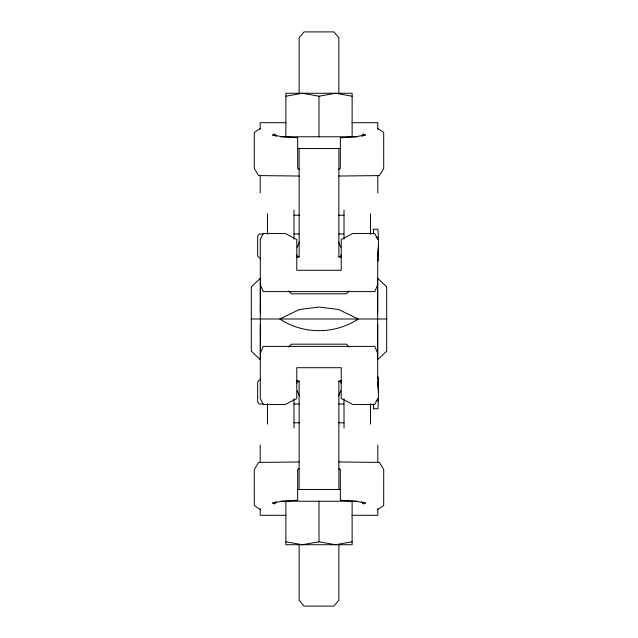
<?xml version="1.0" encoding="UTF-8"?>
<svg xmlns="http://www.w3.org/2000/svg" width="638" height="638" viewBox="0 0 638 638"><rect width="100%" height="100%" fill="white"/><g stroke="black" fill="none" stroke-linecap="round" stroke-linejoin="round"><path stroke-width="0.96" d="M297.667 148.542L299.453 148.518M299.23 468.563L297.667 469.568L297.659 500.2L281.701 501.316L272.41 503.151L276.358 501.771L274.324 504.004L275.329 502.664M338.77 169.437L340.333 168.432L340.341 137.8L356.299 136.684L365.59 134.849L361.642 136.229L363.676 133.996L362.671 135.336M340.333 489.474L338.547 489.482M373.541 408.751L373.541 404.269L373.541 408.751L377.943 408.751C378.478 401.063 378.605 393.247 378.031 385.456M373.541 229.249L373.541 233.731L373.541 229.249L377.943 229.249C378.478 236.937 378.605 244.753 378.031 252.544M260.288 313.099L260.384 278.224L251.308 286.845L251.308 351.155L260.384 359.776L260.288 239.537L263.231 233.532L285.306 233.532L296.782 239.537L296.782 270.289L341.218 270.289L341.218 239.537L352.694 233.532L374.769 233.532L377.712 239.537M377.712 324.901L377.616 359.776L386.692 351.155L386.692 286.845L377.616 278.224L377.712 385.105M377.943 261.5L378.589 257.465L377.943 253.438L378.589 245.375M378.589 392.625L377.943 384.562L378.589 380.535L377.943 376.5M377.943 384.562L378.589 380.535M260.288 259.347L260.647 257.481M296.782 383.223L297.563 380.942M340.437 257.058L341.218 254.777M260.288 353.436L263.231 346.394L374.769 346.394L377.712 353.436M377.712 284.564L374.769 291.606L263.231 291.606L260.288 284.564M297.228 247.225L299.437 242.033M338.563 395.967L340.772 390.775M377.712 398.463L374.769 404.468L352.694 404.468L341.218 398.463L341.218 367.711L296.782 367.711L296.782 398.463L285.306 404.468L263.231 404.468L260.288 398.463L260.288 324.901M259.371 379.977L257.656 382.018L257.656 401.98L259.371 404.021L263.342 404.021M288.687 347.024L291.406 344.177L346.442 344.177L349.153 347.024M349.153 290.976L346.442 293.823L291.406 293.823L288.687 290.976M260.192 128.565L254.307 132.449L254.291 168.528L258.605 175.594L299.166 176.024M377.808 509.435L383.693 505.551L383.709 469.472L379.395 462.406L338.834 461.976M285.872 96.21L302.436 93.268L319 96.21L335.564 93.268L352.128 96.21M352.128 541.79L335.564 544.732L319 541.79L302.436 544.732L285.872 541.79M285.999 122.711L260.192 122.703L260.192 129.259M352.001 122.711L377.808 122.703L377.808 129.259M280.752 136.771L357.248 136.771M299.876 148.542L338.124 148.542M338.834 176.024L379.395 175.594L383.709 168.528L383.693 132.449L377.808 128.565M293.982 215.213L299.756 215.213M338.244 215.213L344.018 215.213M263.342 233.979L259.371 233.979L257.656 236.02L257.656 255.982L259.371 258.023M294.118 233.979L299.078 233.979M338.794 233.979L343.754 233.979M376.181 237.312L377.943 237.312M297.284 256.612L299.254 256.612M338.746 256.612L340.716 256.612M296.239 257.034L299.134 257.034L299.134 148.407M341.705 257.034L338.866 257.034L338.866 148.407M251.308 318.984L386.692 319.016M296.239 380.966L299.134 380.966L299.134 489.593M341.705 380.966L338.866 380.966L338.866 489.593M297.284 381.388L299.254 381.388M338.746 381.388L340.716 381.388M376.181 400.688L377.943 400.688M294.118 404.021L299.078 404.021M338.794 404.021L343.754 404.021M293.982 422.787L299.756 422.787M338.244 422.787L344.018 422.787M299.166 461.976L258.605 462.406L254.291 469.472L254.307 505.551L260.192 509.435M299.876 489.458L338.124 489.458M280.752 501.229L357.248 501.229M285.999 515.289L260.192 515.297L260.192 508.741M352.001 515.289L377.808 515.297L377.808 508.741M338.547 148.518L340.333 148.542M297.667 489.474L299.453 489.482M299.23 169.437L297.667 168.432L297.659 137.8L281.701 136.684L272.41 134.849L276.358 136.229L274.324 133.996L275.329 135.336M338.77 468.563L340.333 469.568L340.341 500.2L356.299 501.316L365.59 503.151L361.642 501.771L363.676 504.004L362.671 502.664M338.563 242.033L340.772 247.225M297.228 390.775L299.437 395.967M340.437 380.942L341.218 383.223M296.782 254.777L297.563 257.058M260.288 378.653L260.647 380.519M377.959 253.438L378.589 257.465M377.808 176.088L377.808 192.979M377.712 252.895L377.712 313.099M377.808 445.021L377.808 461.912M370.519 213.85L370.519 234.266M370.519 403.734L370.519 424.15M352.128 136.771L352.128 93.268L285.872 93.268L285.872 136.771M352.128 501.229L352.128 544.732L285.872 544.732L285.872 501.229M344.018 209.942L344.018 239.114M344.018 398.886L344.018 428.058M338.866 93.595L338.866 37.786L333.897 31.9L304.103 31.9L299.134 37.786L299.134 93.595M338.866 544.405L338.866 600.214L333.897 606.1L304.103 606.1L299.134 600.214L299.134 544.405M319 96.21L319 136.771M319 501.229L319 541.79M293.982 209.942L293.982 239.114M293.982 398.886L293.982 428.058M267.481 213.85L267.481 234.266M267.481 403.734L267.481 424.15M260.192 176.088L260.192 192.979M260.192 445.021L260.192 461.912M299.397 309.51L279.795 318.984C303.353 334.575 334.631 334.559 358.205 319.016L338.603 309.51L319 307.03L299.397 309.51"/></g></svg>
